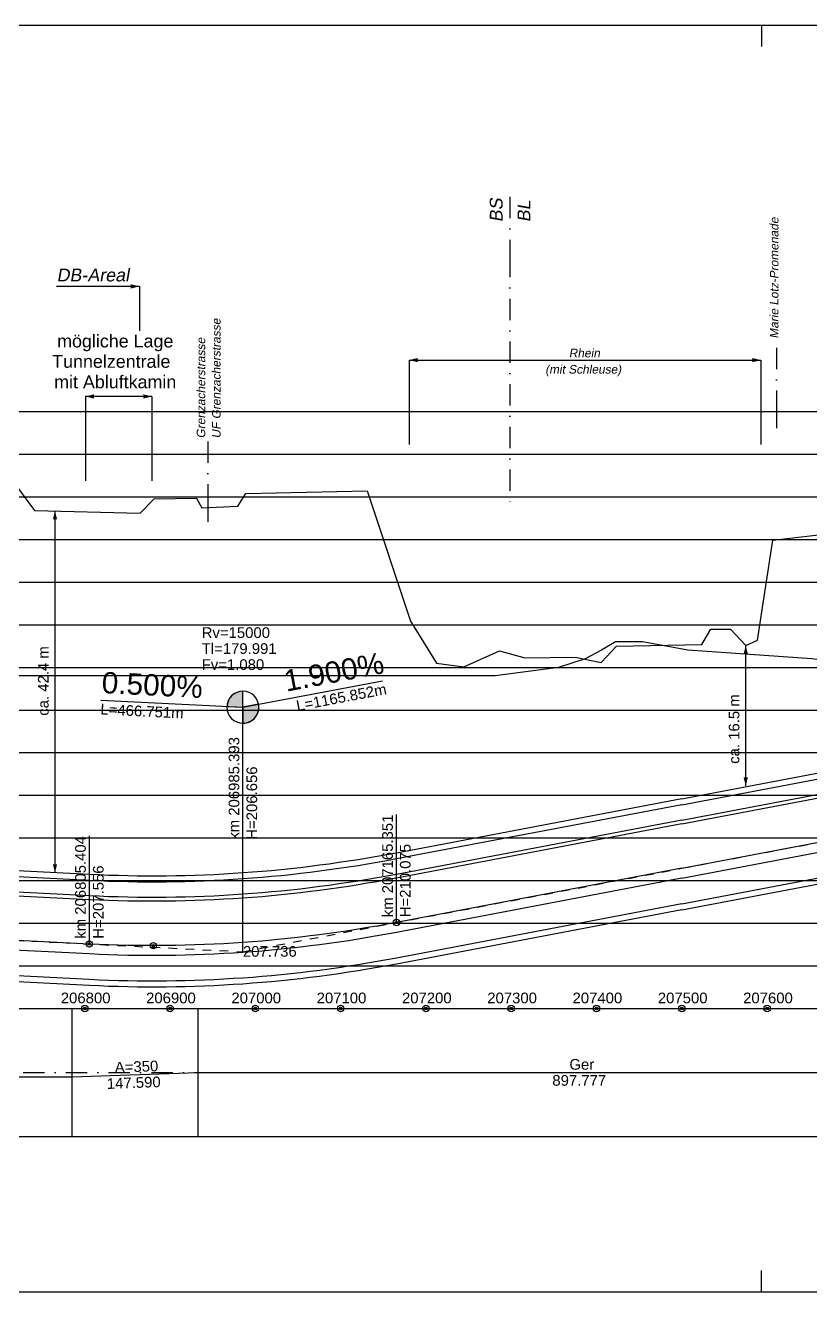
# Model space of a CAD drawing. Extents: x 2613415 to 2620765, y 1261452 to 1268028.
# Drawn here: x 2616752 to 2617672, y 1263143 to 1264628 of the extents above; entities that cross this region are included whole.
import ezdxf

# ---------------------------------------------------------------- set-up
doc = ezdxf.new("R2010")
doc.units = 0
doc.header["$LTSCALE"] = 5
doc.linetypes.add('CADWORK_13', pattern=[4, 2, -2])
doc.linetypes.add('DASHDOT', pattern=[10, 5, -2.5, 0, -2.5])
doc.layers.get('0').update_dxf_attribs({"color": 1, "linetype": 'CONTINUOUS'})
for name, color, linetype in [('LÄNGSPROF__26', 7, 'CONTINUOUS'), ('TB', 7, 'CONTINUOUS'), ('TERRAIN_GRUNDLAGE_PKT-WOLK', 7, 'CONTINUOUS')]:
    doc.layers.add(name, color=color, linetype=linetype)
doc.styles.add('ARIAL', font='')
doc.styles.add('HELVETICANEUE_LT_55_ROMAN', font='')
doc.styles.get("Standard").update_dxf_attribs({"font": 'MONOTXT'})
doc.styles.get('ARIAL').set_extended_font_data('Arial')
doc.styles.get('HELVETICANEUE_LT_55_ROMAN').set_extended_font_data('HelveticaNeue LT 55 Roman')
doc.linetypes.add('CADWORK_17', pattern='A,2,0,["|",STANDARD,S=6,R=170,X=3.02,Y=5.58],-2.1,-2.1,10.8', length=17)

# ---------------------------------------------------------------- blocks, each defined once
blk = doc.blocks.new('CDWK_EXTR_2')
at = {"color": 0}
blk.add_solid([(0, 0), (2, 0.5), (2, -0.5)], dxfattribs=at)
blk = doc.blocks.new('CDWK_PTTYP18')
at = {"color": 0}
for radius in [0.5, 0.2]:
    blk.add_circle((0, 0), radius, dxfattribs=at)
blk = doc.blocks.new('CDWK_PTTYP10')
at = {"color": 0}
blk.add_circle((0, 0), 0.5, dxfattribs=at)
blk = doc.blocks.new('CDWK_PTTYP9')
at = {"color": 0}
for radius in [0.5, 0.167]:
    blk.add_circle((0, 0), radius, dxfattribs=at)

msp = doc.modelspace()

# ---------------------------------------------------------------- hatches: boundary and pattern name
at = {"layer": 'LÄNGSPROF__26', "linetype": 'CONTINUOUS'}
for points in [[(2617006.6, 1263828.2), (2617006.6, 1263846.9, 0.399656), (2616987.9, 1263829.1)], [(2617006.6, 1263828.2), (2617006.6, 1263809.4, 0.47034), (2617025, 1263831.7)]]:
    msp.add_hatch(color=1, dxfattribs=at).paths.add_polyline_path(points)

# ---------------------------------------------------------------- linework, layer by layer
at = {"layer": 'LÄNGSPROF__26', "color": 9, "linetype": 'CONTINUOUS'}
for p, q in [((2616885.2, 1264321.6, 2.5), (2616788.2, 1264321.6, 2.5)), ((2616885.2, 1264321.6, 2.5), (2616885.2, 1264269.6, 2.5)), ((2617201.6, 1264235.2, 2.5), (2617614, 1264235.2, 2.5)), ((2614895.3, 1264174.9), (2619549.3, 1264174.9)), ((2614895.3, 1264124.9), (2619549.3, 1264124.9)), ((2614895.3, 1264074.9), (2619549.3, 1264074.9)), ((2614895.3, 1264024.9), (2619549.3, 1264024.9)), ((2614895.3, 1263974.9), (2619549.3, 1263974.9)), ((2614895.3, 1263924.9), (2619549.3, 1263924.9)), ((2614895.3, 1263874.9), (2619549.3, 1263874.9)), ((2614895.3, 1263824.9), (2619549.3, 1263824.9)), ((2614895.3, 1263774.9), (2619549.3, 1263774.9)), ((2614895.3, 1263724.9), (2619549.3, 1263724.9)), ((2614895.3, 1263674.9), (2619549.3, 1263674.9)), ((2614895.3, 1263624.9), (2619549.3, 1263624.9)), ((2614895.3, 1263574.9), (2619549.3, 1263574.9)), ((2614895.3, 1263524.9), (2619549.3, 1263524.9)), ((2616806.2, 1263474.9), (2616806.2, 1263324.9)), ((2616953.8, 1263474.9), (2616953.8, 1263324.9)), ((2614895.3, 1263324.9), (2619549.3, 1263324.9))]:
    msp.add_line(p, q, dxfattribs=at)
at = {"layer": 'LÄNGSPROF__26', "color": 1, "linetype": 'CONTINUOUS'}
for p, q in [((2616900, 1264192.6, 2.5), (2616822, 1264192.6, 2.5)), ((2617006.6, 1263828.2), (2617170.3, 1263859.3)), ((2616840.1, 1263836.5), (2617006.6, 1263828.2)), ((2617006.6, 1263541.5), (2617006.6, 1263828.2)), ((2617186.6, 1263575.7), (2617186.6, 1263702.4)), ((2616826.6, 1263550.5), (2616826.6, 1263677.2))]:
    msp.add_line(p, q, dxfattribs=at)
at = {"layer": 'LÄNGSPROF__26', "color": 160, "linetype": 'CONTINUOUS'}
for p, q in [((2616786.3, 1263634, 3), (2616786.3, 1264058.4, 3)), ((2617596.2, 1263735.8, 3), (2617596.2, 1263900.7, 3))]:
    msp.add_line(p, q, dxfattribs=at)
at = {"layer": 'LÄNGSPROF__26', "color": 2, "linetype": 'CONTINUOUS'}
msp.add_line((2614895.3, 1263474.9), (2619549.3, 1263474.9), dxfattribs=at)
at = {"layer": 'LÄNGSPROF__26', "color": 9, "linetype": 'DASHDOT'}
msp.add_line((2614895.3, 1263399.9), (2619549.3, 1263399.9), dxfattribs=at)
at = {"layer": 'LÄNGSPROF__26', "color": 9, "linetype": 'DASHDOT', "elevation": 2.5}
for points in [[(2617319.7, 1264426.5), (2617319.7, 1264357.3), (2617319.7, 1264064.9)], [(2617632.4, 1264249.6), (2617632.4, 1264180.4), (2617632.4, 1264150.6)], [(2616965.5, 1264139.9), (2616965.5, 1264070.7), (2616965.5, 1264040.9)]]:
    msp.add_lwpolyline(points, dxfattribs=at)
at = {"layer": 'LÄNGSPROF__26', "color": 9, "linetype": 'CONTINUOUS', "elevation": 2.5}
for points in [[(2617201.6, 1264235.2), (2617201.6, 1264166.1), (2617201.6, 1264136.3)], [(2617614, 1264235.2), (2617614, 1264166.1), (2617614, 1264136.3)]]:
    msp.add_lwpolyline(points, dxfattribs=at)
at = {"layer": 'LÄNGSPROF__26', "color": 1, "linetype": 'CADWORK_13'}
for points in [[(2614895.3, 1264184.6), (2615047.8, 1264206.7), (2615307.6, 1264057.3), (2616045.1, 1263688.5), (2616539.9, 1263564.8), (2617006.6, 1263541.5), (2617521.2, 1263639.3)], [(2617521.2, 1263639.3), (2618172.5, 1263763), (2618454.2, 1263903.9), (2618760.3, 1263965.1), (2619173.8, 1264165.7), (2619420, 1264171.8), (2619549.3, 1264160.2)]]:
    msp.add_lwpolyline(points, dxfattribs=at)
at = {"layer": 'LÄNGSPROF__26', "color": 1, "linetype": 'CONTINUOUS', "elevation": 2.5}
for points in [[(2616822, 1264192.6), (2616822, 1264123.4), (2616822, 1264093.6)], [(2616900, 1264192.6), (2616900, 1264123.4), (2616900, 1264093.6)]]:
    msp.add_lwpolyline(points, dxfattribs=at)
at = {"layer": 'LÄNGSPROF__26', "color": 1, "linetype": 'CONTINUOUS'}
msp.add_lwpolyline([(2617006.6, 1263809.4), (2617006.6, 1263846.9, 1), (2617006.6, 1263809.4, 1), (2617006.6, 1263846.9)], format="xyb", dxfattribs=at)
for points in [[(2617006.6, 1263828.2), (2617006.6, 1263846.9, 0.399656), (2616987.9, 1263829.1)], [(2617006.6, 1263828.2), (2617006.6, 1263809.4, 0.47034), (2617025, 1263831.7)]]:
    msp.add_lwpolyline(points, format="xyb", close=True, dxfattribs=at)
for points in [[(2617521.2, 1263720.8), (2618056.4, 1263822.5)], [(2617521.2, 1263713.8), (2618056.4, 1263815.5)], [(2617521.2, 1263695.8), (2618056.4, 1263797.5)], [(2617521.2, 1263691.3), (2618056.4, 1263793)], [(2617521.2, 1263639.3), (2618056.4, 1263741)], [(2617521.2, 1263720.8), (2617186.6, 1263657.2), (2617175.3, 1263655.1), (2617164.1, 1263653.1), (2617152.8, 1263651.2), (2617141.6, 1263649.3), (2617130.3, 1263647.6), (2617119.1, 1263645.9), (2617107.8, 1263644.3), (2617096.6, 1263642.8), (2617085.3, 1263641.4), (2617074.1, 1263640), (2617062.8, 1263638.8), (2617051.6, 1263637.6), (2617040.3, 1263636.5), (2617029.1, 1263635.5), (2617017.8, 1263634.6), (2617006.6, 1263633.8), (2616995.3, 1263633.1), (2616984.1, 1263632.4), (2616972.9, 1263631.8), (2616961.6, 1263631.3), (2616950.4, 1263630.9), (2616939.1, 1263630.6), (2616927.9, 1263630.4), (2616916.6, 1263630.2), (2616905.4, 1263630.1), (2616894.1, 1263630.1), (2616882.9, 1263630.2), (2616871.6, 1263630.4), (2616860.4, 1263630.7), (2616849.1, 1263631), (2616837.9, 1263631.5), (2616826.6, 1263632), (2616664.8, 1263640.1)], [(2617521.2, 1263627.6), (2618056.4, 1263729.3)], [(2617521.2, 1263713.8), (2617186.6, 1263650.2), (2617175.3, 1263648.1), (2617164.1, 1263646.1), (2617152.8, 1263644.2), (2617141.6, 1263642.3), (2617130.3, 1263640.6), (2617119.1, 1263638.9), (2617107.8, 1263637.3), (2617096.6, 1263635.8), (2617085.3, 1263634.4), (2617074.1, 1263633), (2617062.8, 1263631.8), (2617051.6, 1263630.6), (2617040.3, 1263629.5), (2617029.1, 1263628.5), (2617017.8, 1263627.6), (2617006.6, 1263626.8), (2616995.3, 1263626.1), (2616984.1, 1263625.4), (2616972.9, 1263624.8), (2616961.6, 1263624.3), (2616950.4, 1263623.9), (2616939.1, 1263623.6), (2616927.9, 1263623.4), (2616916.6, 1263623.2), (2616905.4, 1263623.1), (2616894.1, 1263623.1), (2616882.9, 1263623.2), (2616871.6, 1263623.4), (2616860.4, 1263623.7), (2616849.1, 1263624), (2616837.9, 1263624.5), (2616826.6, 1263625), (2616664.8, 1263633.1)], [(2617521.2, 1263695.8), (2617186.6, 1263632.2), (2617175.3, 1263630.1), (2617164.1, 1263628.1), (2617152.8, 1263626.2), (2617141.6, 1263624.3), (2617130.3, 1263622.6), (2617119.1, 1263620.9), (2617107.8, 1263619.3), (2617096.6, 1263617.8), (2617085.3, 1263616.4), (2617074.1, 1263615), (2617062.8, 1263613.8), (2617051.6, 1263612.6), (2617040.3, 1263611.5), (2617029.1, 1263610.5), (2617017.8, 1263609.6), (2617006.6, 1263608.8), (2616995.3, 1263608.1), (2616984.1, 1263607.4), (2616972.9, 1263606.8), (2616961.6, 1263606.3), (2616950.4, 1263605.9), (2616939.1, 1263605.6), (2616927.9, 1263605.4), (2616916.6, 1263605.2), (2616905.4, 1263605.1), (2616894.1, 1263605.1), (2616882.9, 1263605.2), (2616871.6, 1263605.4), (2616860.4, 1263605.7), (2616849.1, 1263606), (2616837.9, 1263606.5), (2616826.6, 1263607), (2616664.8, 1263615.1)], [(2617521.2, 1263691.3), (2617186.6, 1263627.7), (2617175.3, 1263625.6), (2617164.1, 1263623.6), (2617152.8, 1263621.7), (2617141.6, 1263619.8), (2617130.3, 1263618.1), (2617119.1, 1263616.4), (2617107.8, 1263614.8), (2617096.6, 1263613.3), (2617085.3, 1263611.9), (2617074.1, 1263610.5), (2617062.8, 1263609.3), (2617051.6, 1263608.1), (2617040.3, 1263607), (2617029.1, 1263606), (2617017.8, 1263605.1), (2617006.6, 1263604.3), (2616995.3, 1263603.6), (2616984.1, 1263602.9), (2616972.9, 1263602.3), (2616961.6, 1263601.8), (2616950.4, 1263601.4), (2616939.1, 1263601.1), (2616927.9, 1263600.9), (2616916.6, 1263600.7), (2616905.4, 1263600.6), (2616894.1, 1263600.6), (2616882.9, 1263600.7), (2616871.6, 1263600.9), (2616860.4, 1263601.2), (2616849.1, 1263601.5), (2616837.9, 1263602), (2616826.6, 1263602.5), (2616664.8, 1263610.6)], [(2617521.2, 1263597.6), (2618056.4, 1263699.3)], [(2617521.2, 1263590.6), (2618056.4, 1263692.3)], [(2617521.2, 1263639.3), (2617186.6, 1263575.7), (2617175.3, 1263573.6), (2617164.1, 1263571.6), (2617152.8, 1263569.7), (2617141.6, 1263567.8), (2617130.3, 1263566.1), (2617119.1, 1263564.4), (2617107.8, 1263562.8), (2617096.6, 1263561.3), (2617085.3, 1263559.9), (2617074.1, 1263558.5), (2617062.8, 1263557.3), (2617051.6, 1263556.1), (2617040.3, 1263555), (2617029.1, 1263554), (2617017.8, 1263553.1), (2617006.6, 1263552.3), (2616995.3, 1263551.6), (2616984.1, 1263550.9), (2616972.9, 1263550.3), (2616961.6, 1263549.8), (2616950.4, 1263549.4), (2616939.1, 1263549.1), (2616927.9, 1263548.9), (2616916.6, 1263548.7), (2616905.4, 1263548.6), (2616894.1, 1263548.6), (2616882.9, 1263548.7), (2616871.6, 1263548.9), (2616860.4, 1263549.2), (2616849.1, 1263549.5), (2616837.9, 1263550), (2616826.6, 1263550.5), (2616664.8, 1263558.6)], [(2617521.2, 1263627.6), (2617186.6, 1263564), (2617175.3, 1263561.9), (2617164.1, 1263559.9), (2617152.8, 1263558), (2617141.6, 1263556.1), (2617130.3, 1263554.4), (2617119.1, 1263552.7), (2617107.8, 1263551.1), (2617096.6, 1263549.6), (2617085.3, 1263548.2), (2617074.1, 1263546.8), (2617062.8, 1263545.6), (2617051.6, 1263544.4), (2617040.3, 1263543.3), (2617029.1, 1263542.3), (2617017.8, 1263541.4), (2617006.6, 1263540.6), (2616995.3, 1263539.9), (2616984.1, 1263539.2), (2616972.9, 1263538.6), (2616961.6, 1263538.1), (2616950.4, 1263537.7), (2616939.1, 1263537.4), (2616927.9, 1263537.2), (2616916.6, 1263537), (2616905.4, 1263536.9), (2616894.1, 1263536.9), (2616882.9, 1263537), (2616871.6, 1263537.2), (2616860.4, 1263537.5), (2616849.1, 1263537.8), (2616837.9, 1263538.3), (2616826.6, 1263538.8), (2616664.8, 1263546.9)], [(2617521.2, 1263597.6), (2617186.6, 1263534), (2617175.3, 1263531.9), (2617164.1, 1263529.9), (2617152.8, 1263528), (2617141.6, 1263526.1), (2617130.3, 1263524.4), (2617119.1, 1263522.7), (2617107.8, 1263521.1), (2617096.6, 1263519.6), (2617085.3, 1263518.2), (2617074.1, 1263516.8), (2617062.8, 1263515.6), (2617051.6, 1263514.4), (2617040.3, 1263513.3), (2617029.1, 1263512.3), (2617017.8, 1263511.4), (2617006.6, 1263510.6), (2616995.3, 1263509.9), (2616984.1, 1263509.2), (2616972.9, 1263508.6), (2616961.6, 1263508.1), (2616950.4, 1263507.7), (2616939.1, 1263507.4), (2616927.9, 1263507.2), (2616916.6, 1263507), (2616905.4, 1263506.9), (2616894.1, 1263506.9), (2616882.9, 1263507), (2616871.6, 1263507.2), (2616860.4, 1263507.5), (2616849.1, 1263507.8), (2616837.9, 1263508.3), (2616826.6, 1263508.8), (2616664.8, 1263516.9)], [(2617521.2, 1263590.6), (2617186.6, 1263527), (2617175.3, 1263524.9), (2617164.1, 1263522.9), (2617152.8, 1263521), (2617141.6, 1263519.1), (2617130.3, 1263517.4), (2617119.1, 1263515.7), (2617107.8, 1263514.1), (2617096.6, 1263512.6), (2617085.3, 1263511.2), (2617074.1, 1263509.8), (2617062.8, 1263508.6), (2617051.6, 1263507.4), (2617040.3, 1263506.3), (2617029.1, 1263505.3), (2617017.8, 1263504.4), (2617006.6, 1263503.6), (2616995.3, 1263502.9), (2616984.1, 1263502.2), (2616972.9, 1263501.6), (2616961.6, 1263501.1), (2616950.4, 1263500.7), (2616939.1, 1263500.4), (2616927.9, 1263500.2), (2616916.6, 1263500), (2616905.4, 1263499.9), (2616894.1, 1263499.9), (2616882.9, 1263500), (2616871.6, 1263500.2), (2616860.4, 1263500.5), (2616849.1, 1263500.8), (2616837.9, 1263501.3), (2616826.6, 1263501.8), (2616664.8, 1263509.9)]]:
    msp.add_lwpolyline(points, dxfattribs=at)
at = {"layer": 'LÄNGSPROF__26', "color": 4, "linetype": 'CONTINUOUS'}
msp.add_lwpolyline([(2616475.5, 1263394.7), (2616806.2, 1263394.7), (2616953.8, 1263399.9), (2617851.6, 1263399.9), (2618008.5, 1263404.2), (2618309.2, 1263404.2), (2618340.3, 1263405.3), (2618905.3, 1263405.3), (2618980.4, 1263401.7), (2619035.7, 1263401.7), (2619105.1, 1263403.6), (2619271.9, 1263403.6), (2619426.6, 1263399.9), (2619485.1, 1263399.9), (2619485.1, 1263397.7), (2619549.3, 1263397.7)], dxfattribs=at)
at = {"layer": 'LÄNGSPROF__26', "color": 251, "linetype": 'CADWORK_17', "ltscale": 0.25}
msp.add_polyline3d([(2619165.6, 1263914.9, 244), (2619019.9, 1263904.9, 243), (2618898, 1263894.9, 242), (2618455.8, 1263894.9, 242), (2618404.5, 1263884.9, 241), (2617875.1, 1263874.9, 240), (2617749.8, 1263874.9, 240), (2617673.8, 1263884.9, 241), (2617528.1, 1263894.9, 242), (2617475, 1263904.9, 243), (2617443.4, 1263904.9, 243), (2617427.2, 1263894.9, 242), (2617407.8, 1263884.9, 241), (2617376.6, 1263874.9, 240), (2617302.4, 1263864.9, 239), (2615992.5, 1263864.9, 239)], dxfattribs=at)
at = {"layer": 'TB', "color": 7, "linetype": 'CONTINUOUS'}
for p, q in [((2617614.6, 1264627.8, 3), (2617614.6, 1264602.8, 3)), ((2617614.6, 1263142.8, 3), (2617614.6, 1263167.8, 3))]:
    msp.add_line(p, q, dxfattribs=at)
at = {"layer": 'TB', "color": 7, "linetype": 'CONTINUOUS', "elevation": 3}
msp.add_lwpolyline([(2614464.6, 1263142.8), (2620764.6, 1263142.8), (2620764.6, 1264627.8), (2614464.6, 1264627.8), (2614464.6, 1263142.8)], dxfattribs=at)
at = {"layer": 'TERRAIN_GRUNDLAGE_PKT-WOLK', "color": 36, "linetype": 'CONTINUOUS', "elevation": 3}
msp.add_lwpolyline([(2616727.9, 1264105.2), (2616762.3, 1264059), (2616886.1, 1264055.7), (2616902.6, 1264072.4), (2616952.1, 1264073.5), (2616958.4, 1264061.9), (2617000.6, 1264064), (2617010.1, 1264078.7), (2617152.3, 1264081.9), (2617203.3, 1263929.2), (2617233.4, 1263879.7), (2617265.5, 1263875.4), (2617307.6, 1263894.4), (2617337.1, 1263886), (2617396.1, 1263887), (2617426.7, 1263880.7), (2617444.6, 1263899.7), (2617544.6, 1263901.8), (2617555.2, 1263919.7), (2617578.3, 1263919.7), (2617596.2, 1263900.7), (2617609.9, 1263907), (2617627.8, 1264024), (2617708, 1264033.4)], dxfattribs=at)

# ---------------------------------------------------------------- block references
at = {"layer": 'LÄNGSPROF__26', "color": 9, "linetype": 'CONTINUOUS', "xscale": 5, "yscale": 5, "zscale": 5, "rotation": 180}
for p in [(2616885.2, 1264321.6, 2.5), (2617614, 1264235.2, 2.5)]:
    msp.add_blockref('CDWK_EXTR_2', p, dxfattribs=at)
at = {"layer": 'LÄNGSPROF__26', "color": 9, "linetype": 'CONTINUOUS', "xscale": 5, "yscale": 5, "zscale": 5}
msp.add_blockref('CDWK_EXTR_2', (2617201.6, 1264235.2, 2.5), dxfattribs=at)
at = {"layer": 'LÄNGSPROF__26', "color": 1, "linetype": 'CONTINUOUS', "xscale": 5, "yscale": 5, "zscale": 5}
msp.add_blockref('CDWK_EXTR_2', (2616822, 1264192.6, 2.5), dxfattribs=at)
at = {"layer": 'LÄNGSPROF__26', "color": 1, "linetype": 'CONTINUOUS', "xscale": 5, "yscale": 5, "zscale": 5, "rotation": 180}
msp.add_blockref('CDWK_EXTR_2', (2616900, 1264192.6, 2.5), dxfattribs=at)
at = {"layer": 'LÄNGSPROF__26', "color": 160, "linetype": 'CONTINUOUS', "xscale": 5, "yscale": 5, "zscale": 5}
for p, rotation in [((2616786.3, 1264058.4, 3), 270), ((2617596.2, 1263900.7, 3), 270), ((2617596.2, 1263735.8, 3), 90), ((2616786.3, 1263634, 3), 90)]:
    msp.add_blockref('CDWK_EXTR_2', p, dxfattribs=dict(at, rotation=rotation))
at = {"layer": 'LÄNGSPROF__26', "color": 1, "xscale": 7.5, "yscale": 7.5}
for p in [(2617186.6, 1263575.7, 210.1), (2616826.6, 1263550.5, 207.6), (2616901.6, 1263548.6, 207.4)]:
    msp.add_blockref('CDWK_PTTYP9', p, dxfattribs=at)
at = {"layer": 'LÄNGSPROF__26', "color": 190, "xscale": 1.59999996, "yscale": 1.59999996}
msp.add_blockref('CDWK_PTTYP10', (2616901.6, 1263548.6, 207.4), dxfattribs=at)
at = {"layer": 'LÄNGSPROF__26', "color": 9, "xscale": 7.5, "yscale": 7.5}
for p in [(2616821.2, 1263474.9), (2616921.2, 1263474.9), (2617021.2, 1263474.9), (2617121.2, 1263474.9), (2617221.2, 1263474.9), (2617321.2, 1263474.9), (2617421.2, 1263474.9), (2617521.2, 1263474.9), (2617621.2, 1263474.9)]:
    msp.add_blockref('CDWK_PTTYP18', p, dxfattribs=at)

# ---------------------------------------------------------------- texts
at = {"layer": 'LÄNGSPROF__26', "color": 9, "oblique": 10}
for s, height, style, p in [('BS', 15, 'ARIAL', (2617311.1, 1264396.9)), ('BL', 15, 'ARIAL', (2617343.6, 1264396.9)), ('Marie Lotz-Promenade', 10, 'HELVETICANEUE_LT_55_ROMAN', (2617634.5, 1264260.4)), ('UF Grenzacherstrasse', 10, 'HELVETICANEUE_LT_55_ROMAN', (2616980.4, 1264143.4)), ('Grenzacherstrasse', 10, 'HELVETICANEUE_LT_55_ROMAN', (2616962.4, 1264143.4))]:
    msp.add_text(s, height=height, rotation=90, dxfattribs=dict(at, style=style)).set_placement(p)
at = {"layer": 'LÄNGSPROF__26', "color": 9, "style": 'HELVETICANEUE_LT_55_ROMAN', "oblique": 10}
for s, height, p in [('DB-Areal', 15, (2616788.2, 1264327.5)), ('Rhein', 10, (2617388.8, 1264238.5)), ('(mit Schleuse)', 10, (2617361, 1264219.4))]:
    msp.add_text(s, height=height, dxfattribs=at).set_placement(p)
at = {"layer": 'LÄNGSPROF__26', "color": 1, "style": 'ARIAL'}
for s, height, p in [('mögliche Lage', 15, (2616788.8, 1264250.1)), ('Tunnelzentrale', 15, (2616783, 1264226.2)), ('mit Abluftkamin', 15, (2616785.3, 1264202.2)), ('Rv=15000', 12.5, (2616958.3, 1263909.4)), ('Tl=179.991', 12.5, (2616958.3, 1263890.7)), ('Fv=1.080', 12.5, (2616958.3, 1263871.9)), ('207.736', 12.5, (2617006.6, 1263535.6))]:
    msp.add_text(s, height=height, dxfattribs=at).set_placement(p)
at = {"layer": 'LÄNGSPROF__26', "color": 160, "style": 'ARIAL'}
for s, p in [('ca. 42.4 m', (2616778.8, 1263818.2)), ('ca. 16.5 m', (2617588.7, 1263761.8))]:
    msp.add_text(s, height=12.5, rotation=90, dxfattribs=at).set_placement(p)
at = {"layer": 'LÄNGSPROF__26', "color": 1, "style": 'ARIAL'}
for s, height, rotation, p in [('1.900%', 25, 10.758, (2617057.4, 1263846.3)), ('0.500%', 25, 357.1376, (2616840.6, 1263844.8)), ('L=1165.852m', 12.5, 10.758, (2617070.5, 1263823.6)), ('L=466.751m', 12.5, 357.1376, (2616839.3, 1263819.8)), ('km 206985.393', 12.5, 90, (2617002.4, 1263672.8)), ('H=206.656', 12.5, 90, (2617023.3, 1263672.8)), ('km 207165.351', 12.5, 90, (2617182.4, 1263581.9)), ('km 206805.404', 12.5, 90, (2616822.4, 1263556.7)), ('H=210.075', 12.5, 90, (2617203.2, 1263581.9)), ('H=207.556', 12.5, 90, (2616843.3, 1263556.7))]:
    msp.add_text(s, height=height, rotation=rotation, dxfattribs=at).set_placement(p)
at = {"layer": 'LÄNGSPROF__26', "color": 5, "style": 'ARIAL'}
for s, p in [('206800', (2616793.1, 1263481)), ('206900', (2616893.1, 1263481)), ('207000', (2616993.1, 1263481)), ('207100', (2617093.1, 1263481)), ('207200', (2617193.1, 1263481)), ('207300', (2617293.1, 1263481)), ('207400', (2617393.1, 1263481)), ('207500', (2617493.1, 1263481)), ('207600', (2617593.1, 1263481))]:
    msp.add_text(s, height=12.5, dxfattribs=at).set_placement(p)
at = {"layer": 'LÄNGSPROF__26', "color": 9, "style": 'ARIAL'}
for s, p in [('A=350', (2616856.6, 1263399.6)), ('147.590', (2616847.3, 1263380.5))]:
    msp.add_text(s, height=12.5, rotation=2.025, dxfattribs=at).set_placement(p)
for s, p in [('Ger', (2617389.4, 1263403.1)), ('897.777', (2617369.4, 1263384.3))]:
    msp.add_text(s, height=12.5, dxfattribs=at).set_placement(p)

doc.saveas('drawing.dxf')
